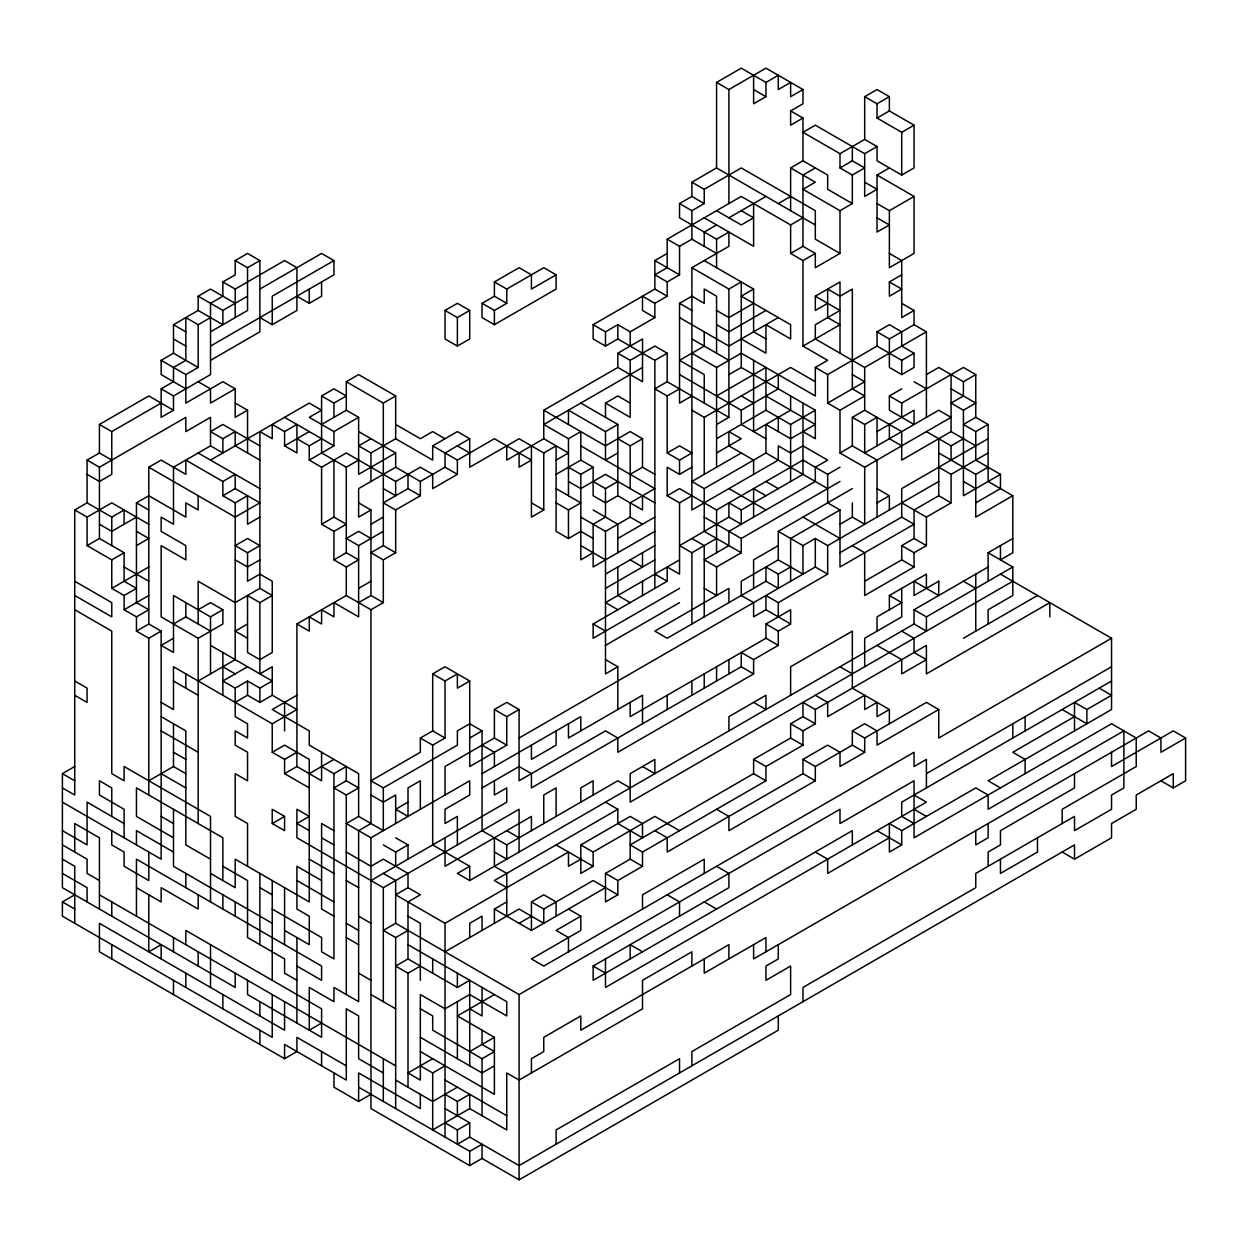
<?xml version="1.0" encoding="UTF-8"?>
<svg xmlns="http://www.w3.org/2000/svg" width="1248" height="1248" viewBox="0 0 1248 1248"><rect width="100%" height="100%" fill="white"/><g stroke="black" fill="none" stroke-linecap="round" stroke-linejoin="round"><path stroke-width="1.5" d="M210.522 317.569L198.167 324.698L185.827 317.569L185.827 360.329L173.488 367.458L173.488 381.716L161.148 388.83L161.148 417.347L173.488 410.218L173.488 395.959L210.522 374.587L210.522 303.326L222.862 296.197L222.862 281.939L235.201 274.81L235.201 260.567L247.541 253.438L259.88 260.567L259.88 331.828L210.522 360.329M198.167 324.698L198.167 367.458L173.488 353.2L173.488 324.698L198.167 310.44L198.167 296.197L210.522 289.068L235.201 303.326M235.201 260.567L247.541 267.696L259.88 260.567M222.862 281.939L235.201 289.068L284.575 260.567L296.915 267.696L296.915 310.456L272.236 324.698L259.88 317.569M198.167 296.197L222.862 310.44L247.541 296.197M259.88 289.068L321.594 253.438L333.949 260.567L333.949 274.825L210.522 346.086M185.827 388.83L161.148 374.587L161.148 360.329L173.488 353.2M210.522 331.828L247.541 310.456L247.541 267.696M333.949 260.567L272.236 296.197L272.236 324.698M111.774 460.091L99.434 452.977L99.434 424.46L148.793 395.959L173.488 410.218M161.148 360.329L185.827 374.587L198.167 367.458M296.915 296.197L309.254 303.326L321.594 296.197L321.594 281.939M99.434 424.46L111.774 431.59L161.148 403.088M815.318 224.936L716.57 167.934L716.57 82.415L741.25 68.156L765.944 82.415L778.284 75.286L778.284 89.544L790.624 82.415L790.624 96.673L802.979 89.544L802.979 103.787L790.624 110.916L790.624 125.174L802.979 118.045L802.979 160.805L790.624 167.934L790.624 210.678M124.114 524.238L124.114 509.98L111.774 517.109L87.079 502.85L87.079 460.091L99.434 452.977M716.57 82.415L728.91 89.544L765.944 68.156L802.979 89.544M87.079 460.091L99.434 467.22L185.827 417.347L185.827 431.59L210.522 417.347L210.522 445.848L222.862 452.977L222.862 438.719L235.201 431.59L235.201 445.848L259.88 460.091M247.541 452.977L247.541 410.218L235.201 417.347L235.201 388.83L210.522 403.088L210.522 388.83L198.167 381.716M765.944 82.415L765.944 96.673L753.605 103.787L753.605 75.286M62.4 787.909L74.74 795.023L74.74 509.98L87.079 502.85M148.793 467.22L161.148 460.091L185.827 474.349L185.827 460.091L222.862 481.478L235.201 474.349L235.201 488.608L259.88 502.85L235.201 517.109L148.793 467.22L148.793 624L161.148 631.129L161.148 859.17L62.4 802.152M74.74 509.98L87.079 517.109L111.774 502.85L148.793 524.238M210.522 445.848L173.488 467.22L173.488 524.238L161.148 517.109L161.148 531.352L185.827 545.61L185.827 559.868L161.148 545.61L161.148 616.871L198.167 638.258L222.862 624L222.862 609.742L210.522 602.628L198.167 609.742M445.021 310.44L457.376 303.326L469.716 310.44L469.716 338.957L457.376 346.07L445.021 338.957L445.021 310.44L457.376 317.569L469.716 310.44M494.395 281.939L519.09 267.696L531.43 274.81L531.43 289.068L556.109 274.81L556.109 289.068L494.395 324.698L482.056 317.569L482.056 303.326L494.395 296.197L506.75 303.326L506.75 289.068L494.395 281.939L494.395 296.197M87.079 517.109L87.079 545.61L99.434 538.481L124.114 552.739L124.114 581.24L136.453 588.37L124.114 595.499L124.114 609.742L136.453 616.871L148.793 609.742L136.453 602.628L136.453 502.85L148.793 495.721L185.827 517.109L185.827 502.85L198.167 509.98L198.167 495.721M210.522 460.091L309.254 403.088L321.594 410.218L309.254 417.347L333.949 431.59L358.628 417.347L358.628 474.349L395.663 452.977L395.663 467.22L358.628 488.608L358.628 517.109L370.968 509.98L370.968 595.499L358.628 602.612M321.594 395.959L333.949 388.83L346.289 395.959L333.949 403.088L321.594 395.959L321.594 452.977L346.289 467.22L346.289 552.739L333.949 559.868L333.949 531.352L346.289 524.238L333.949 517.109L333.949 460.091M358.628 417.347L346.289 410.218L346.289 381.716L358.628 374.587L395.663 395.959L395.663 438.719L432.682 460.091L432.682 445.848L457.376 431.59L469.716 438.719L469.716 467.22L519.09 438.719L543.769 452.977L556.109 445.848L556.109 531.352L568.464 538.481L580.804 531.352L593.143 538.481M506.75 289.068L543.769 267.696L556.109 274.81M839.998 481.478L741.25 538.481L741.25 552.739L716.57 566.998L704.231 559.868L728.91 545.61L728.91 531.367L815.318 481.478L815.318 467.22L827.658 460.106L802.979 445.848L790.624 452.977L778.284 445.848L778.284 460.106L691.891 509.98L691.891 267.696L728.91 246.308L728.91 232.066L716.57 239.195L679.536 217.807L679.536 203.564L691.891 196.435L691.891 182.177L716.57 167.934M136.453 517.109L111.774 531.352L99.434 524.238M284.575 431.59L296.915 424.46L296.915 452.977L284.575 445.848L284.575 431.59L272.236 424.46L272.236 438.719L259.88 431.59L259.88 588.37L235.201 602.612L198.167 581.24L198.167 624M482.056 303.326L494.395 310.44L506.75 303.326M691.891 182.177L704.231 189.306L741.25 167.934L815.318 210.678L815.318 239.195L839.998 253.438L839.998 210.678L802.979 189.306L815.318 182.177L790.624 167.934M864.692 139.417L864.692 96.673L877.032 89.544L889.372 96.673L889.372 110.916L914.051 125.174L914.051 167.934L901.711 175.048L877.032 160.805L877.032 146.546L864.692 139.417L839.998 153.676L802.979 132.304L815.318 125.174L864.692 153.676L864.692 196.435L877.032 189.306L864.692 182.177M284.575 445.848L309.254 431.59M321.594 424.46L346.289 410.218M679.536 203.564L691.891 210.678L704.231 203.564L704.231 189.306M864.692 96.673L877.032 103.787L889.372 96.673M87.079 545.61L111.774 559.868L124.114 552.739M136.453 545.61L148.793 538.481L136.453 531.352M222.862 481.478L222.862 495.721L235.201 488.608M296.915 438.719L309.254 445.848L321.594 438.719M346.289 381.716L383.308 403.088L395.663 395.959M716.57 253.438L691.891 239.195L679.536 246.308L679.536 274.825L667.196 281.939L654.857 274.825L667.196 267.696L667.196 239.195L741.25 196.435L790.624 224.936L802.979 217.807M877.032 103.787L877.032 118.045L889.372 110.916M222.862 495.721L235.201 502.85L247.541 495.721L247.541 524.238L259.88 517.109M309.254 445.848L309.254 460.091L333.949 445.848L333.949 431.59M716.57 424.476L728.91 417.347L667.196 381.716L667.196 353.2L654.857 360.329L617.822 338.957L605.483 346.086L593.143 338.957L593.143 324.698L654.857 289.068L654.857 260.567L667.196 253.438M716.57 224.936L704.231 232.066L704.231 246.308M728.91 217.807L765.944 196.435M815.318 167.934L802.979 175.048L802.979 246.308L815.318 253.438L815.318 267.696L839.998 253.438M111.774 559.868L111.774 588.37L148.793 566.998M309.254 460.091L321.594 467.22L346.289 452.977L395.663 481.478L395.663 495.721L383.308 488.608M370.968 438.719L358.628 445.848L370.968 452.977L395.663 438.719M778.284 203.564L790.624 196.435M839.998 167.934L852.337 160.805L864.692 167.934L852.337 175.048L839.998 167.934L839.998 153.676M864.692 153.676L877.032 146.546M877.032 118.045L901.711 132.304L914.051 125.174M346.289 467.22L358.628 460.091M124.114 609.742L148.793 595.499M593.143 324.698L605.483 331.828L617.822 324.698L630.178 331.828L654.857 317.585L654.857 303.326L667.196 296.197L667.196 281.939M877.032 217.807L889.372 224.936L877.032 232.066L877.032 175.048L889.372 167.934M247.541 552.739L259.88 545.61L247.541 538.481L235.201 545.61L247.541 552.739L247.541 581.24L259.88 574.111L272.236 581.24L272.236 652.501L259.88 659.63L247.541 652.501L247.541 595.499L259.88 602.612L272.236 595.499L259.88 588.37M691.891 395.959L679.536 403.088L679.536 303.326L691.891 296.197L704.231 303.326L704.231 289.068L716.57 296.197L716.57 353.215M839.998 210.678L852.337 203.564L852.337 175.048M136.453 616.871L136.453 631.129L148.793 624M259.88 559.868L247.541 566.982L235.201 559.868M321.594 467.22L321.594 524.238L333.949 517.109M395.663 481.478L420.342 467.22L432.682 474.349L432.682 488.608L457.376 474.349L457.376 460.091L494.395 438.719L531.43 460.091L519.09 467.22L519.09 452.977M469.716 438.719L445.021 452.977L445.021 467.22L420.342 481.478L395.663 467.22M617.822 367.458L617.822 353.215L642.517 338.957L642.517 381.716L617.822 367.458L543.769 410.218L543.769 438.719L568.464 452.977L556.109 460.106M691.891 267.696L728.91 289.068L741.25 281.939L741.25 367.458L815.318 410.218L815.318 438.719L802.979 431.59M790.624 224.936L790.624 253.438L802.979 246.308M136.453 631.129L148.793 638.258L161.148 631.129M173.488 624L185.827 616.871L210.522 631.129M408.002 474.349L408.002 488.608L383.308 502.85L395.663 509.98L420.342 495.721L420.342 481.478M605.483 417.347L605.483 403.088L630.178 417.347L630.178 360.329L654.857 346.086L667.196 353.2M765.944 338.957L753.605 331.828L753.605 289.068L741.25 296.197L790.624 324.698L790.624 338.957L765.944 324.698L765.944 353.215L741.25 338.957M790.624 253.438L802.979 260.567L815.318 253.438M889.372 210.678L914.051 196.435L914.051 253.438L889.372 267.696L889.372 210.678L877.032 203.564M173.488 638.258L161.148 645.372L173.488 652.501L173.488 595.499L210.522 616.871L222.862 609.742M370.968 524.238L383.308 517.109M642.517 367.458L543.769 424.476L568.464 438.719L580.804 431.59L580.804 460.106L556.109 474.349M753.605 303.326L728.91 317.569L716.57 310.456M370.968 538.481L358.628 531.352L346.289 538.481L358.628 545.61L383.308 531.352M543.769 438.719L506.75 460.091L506.75 445.848M605.483 403.088L617.822 395.959L630.178 403.088M765.944 310.456L728.91 331.828L716.57 324.698M247.541 624L235.201 631.129L247.541 638.258M333.949 559.868L346.289 566.982L358.628 559.868L346.289 552.739M395.663 552.739L383.308 545.61L370.968 552.739L383.308 559.868L395.663 552.739L395.663 509.98M667.196 381.716L654.857 388.846L667.196 395.959L679.536 388.83M778.284 317.569L728.91 346.086L679.536 317.585M827.658 303.326L815.318 310.456L815.318 296.197L839.998 281.939L839.998 353.215M568.464 424.476L568.464 410.218L605.483 431.59L617.822 424.476L617.822 495.737L642.517 509.98L642.517 495.737M691.891 353.215L716.57 367.458L741.25 353.215L815.318 395.959L815.318 367.458L827.658 360.329L802.979 346.086L802.979 260.567M198.167 681.002L235.201 659.63L235.201 502.85M161.148 702.39L173.488 709.519L173.488 666.76L272.236 723.762L272.236 752.263L284.575 759.392L284.575 773.651L296.915 766.522L296.915 624L346.289 595.499L370.968 609.742L383.308 602.612L383.308 559.868M358.628 588.37L370.968 581.24M728.91 374.587L741.25 367.458M889.372 281.939L901.711 289.068L889.372 296.197L889.372 281.939L901.711 274.825M235.201 973.175L235.201 987.433L62.4 887.671L62.4 773.651L74.74 766.522M247.541 666.76L222.862 681.002L235.201 688.132L247.541 681.002L259.88 688.132L272.236 681.002L210.522 645.372M568.464 467.22L580.804 474.349L593.143 467.22L593.143 495.737L605.483 502.85L617.822 495.737M617.822 452.977L605.483 460.106L605.483 431.59M617.822 438.719L630.178 445.848L642.517 438.719L642.517 467.22L630.178 474.349M716.57 395.959L765.944 367.458L765.944 410.218L716.57 438.719M802.979 346.086L839.998 324.698L827.658 317.569L827.658 289.068L839.998 296.197L852.337 289.068L852.337 388.846L864.692 395.959L839.998 410.218L827.658 403.088L827.658 374.587L815.318 367.458M543.769 452.977L543.769 509.98L531.43 517.109L531.43 445.848M691.891 410.218L704.231 417.347L790.624 367.458L815.318 381.716M235.201 702.39L247.541 695.261L259.88 702.39L272.236 695.261L296.915 709.519L272.236 723.762M556.109 502.85L568.464 509.98L580.804 502.85L556.109 488.608M593.143 481.478L605.483 488.608L617.822 481.478M667.196 452.977L679.536 445.848L691.891 452.977L679.536 460.106L667.196 452.977L667.196 395.959M765.944 438.719L741.25 424.476L741.25 410.218L778.284 388.846L778.284 374.587M877.032 331.828L889.372 324.698L901.711 331.828L901.711 346.086L914.051 353.215L914.051 367.458L901.711 374.587L889.372 367.458L889.372 338.957L877.032 331.828L877.032 346.086L901.711 360.329L914.051 353.215M926.406 417.347L926.406 331.828L914.051 324.698L914.051 310.456L901.711 317.585L901.711 260.567L889.372 253.438M827.658 374.587L877.032 346.086M889.372 338.957L914.051 324.698M148.793 780.78L173.488 766.522L173.488 723.762M296.915 695.261L272.236 709.519L309.254 730.891L309.254 745.15L358.628 773.651L358.628 816.41L383.308 830.653L383.308 787.894L457.376 745.15L457.376 730.891L469.716 723.762L482.056 730.891L482.056 830.653L506.75 844.912L617.822 780.78L630.178 787.894M691.891 495.737L679.536 502.85L667.196 495.737L667.196 467.22L679.536 474.349L691.891 467.22M716.57 452.977L741.25 438.719L728.91 431.59L728.91 445.848L753.605 460.106L753.605 474.349M815.318 296.197L839.998 310.456L815.318 324.698L815.318 338.957L864.692 367.458L926.406 331.828M580.804 517.109L605.483 531.367L630.178 517.109L642.517 524.238M667.196 495.737L679.536 488.608L716.57 509.98L716.57 552.739M741.25 452.977L691.891 481.478L704.231 488.608L765.944 452.977L827.658 488.608M765.944 410.218L790.624 424.476L815.318 410.218M827.658 403.088L864.692 381.716L852.337 374.587M593.143 552.739L580.804 559.868L580.804 474.349M617.822 538.481L654.857 517.109M272.236 752.263L284.575 745.15L309.254 759.392L309.254 901.914L235.201 859.17L235.201 887.671L210.522 873.413M654.857 531.367L593.143 566.982L593.143 524.238L605.483 517.109L605.483 488.608M877.032 517.109L877.032 460.106L852.337 445.848L852.337 417.347L864.692 410.218L864.692 367.458M877.032 431.59L914.051 410.218L914.051 424.476L889.372 410.218L889.372 395.959L901.711 388.846M926.406 374.587L938.746 367.458L963.425 381.716L975.764 374.587L975.764 417.347L963.425 424.476L975.764 431.59L988.12 424.476L988.12 481.478L1012.799 495.737L1012.799 552.739L1000.459 559.868L1000.459 545.61M284.575 759.392L296.915 752.263M383.308 787.894L370.968 780.78L420.342 752.263L420.342 738.02L432.682 730.891L432.682 673.889L445.021 666.76L469.716 681.002L469.716 766.522L506.75 745.15L506.75 716.633L494.395 709.519L494.395 738.02L506.75 745.15M605.483 574.111L654.857 545.61M716.57 509.98L802.979 460.106L827.658 474.349L839.998 467.22M852.337 417.347L864.692 424.476L877.032 417.347L877.032 445.848M889.372 395.959L901.711 403.088L963.425 367.458L975.764 374.587M272.236 994.562L272.236 1037.322L62.4 916.172L62.4 901.914L74.74 894.8M432.682 673.889L445.021 681.002L457.376 673.889L457.376 688.132L469.716 681.002M605.483 588.37L654.857 559.868M802.979 403.088L802.979 474.349L741.25 509.98L741.25 524.238L728.91 517.109L679.536 545.61L691.891 552.739L716.57 538.481M839.998 410.218L839.998 452.977L852.337 445.848M309.254 773.651L333.949 759.392M679.536 559.868L605.483 602.628L617.822 609.742M321.594 766.522L333.949 773.651L346.289 766.522L346.289 780.78L333.949 787.894L346.289 795.023L358.628 787.894L346.289 780.78M679.536 588.37L593.143 638.258L593.143 624L667.196 581.24L667.196 566.998L679.536 574.111L679.536 502.85M839.998 452.977L864.692 467.22L951.085 417.347L938.746 410.218L864.692 452.977L864.692 424.476M963.425 381.716L963.425 395.959L951.085 403.088L963.425 410.218L975.764 403.088L951.085 388.846M272.236 823.524L284.575 816.41L284.575 830.653L272.236 823.524L272.236 809.281L284.575 816.41M630.178 702.39L630.178 716.633L765.944 638.258L765.944 624L790.624 609.742L790.624 624L765.944 609.742L753.605 616.871L753.605 602.628L741.25 595.499L741.25 581.24L778.284 559.868L778.284 531.367L852.337 488.608M975.764 445.848L951.085 431.59L901.711 460.106L901.711 431.59L864.692 410.218M420.342 738.02L432.682 745.15L445.021 738.02L445.021 681.002M494.395 709.519L506.75 702.39L519.09 709.519L519.09 780.78L605.483 730.891L617.822 738.02L617.822 752.263L753.605 673.889L753.605 659.63L778.284 645.372L778.284 631.129L790.624 624M605.483 645.372L679.536 602.628M778.284 545.61L753.605 559.868L753.605 588.37M839.998 552.739L901.711 517.109L914.051 524.238L839.998 566.998L839.998 509.98L790.624 538.481L790.624 581.24M926.406 431.59L951.085 445.848L963.425 438.719M469.716 738.02L482.056 730.891M506.75 716.633L519.09 709.519M778.284 531.367L802.979 545.61L815.318 538.481L827.658 545.61L938.746 481.478M839.998 524.238L852.337 517.109L852.337 502.85M877.032 502.85L889.372 495.737L889.372 509.98M988.12 438.719L901.711 488.608L901.711 517.109M358.628 816.41L346.289 823.524L370.968 837.782L469.716 780.78L469.716 795.023L445.021 809.281L445.021 823.524L457.376 816.41L457.376 844.912M494.395 738.02L445.021 766.522L445.021 795.023M617.822 709.519L617.822 666.76L605.483 673.889L605.483 531.367M790.624 566.998L778.284 574.111L778.284 588.37L765.944 581.24L667.196 638.258L654.857 631.129L728.91 588.37L728.91 602.628M938.746 467.22L951.085 474.349L988.12 452.977M408.002 802.152L395.663 809.281L408.002 816.41L408.002 787.894L420.342 780.78L420.342 809.281M519.09 738.02L815.318 566.998L827.658 574.111L827.658 545.61M951.085 474.349L951.085 502.85L938.746 495.737L914.051 509.98L914.051 538.481L901.711 545.61L901.711 559.868L864.692 581.24M938.746 452.977L975.764 474.349L988.12 467.22M482.056 773.651L580.804 716.633L580.804 730.891M765.944 609.742L765.944 595.499L778.284 602.628L827.658 574.111M901.711 502.85L926.406 517.109L951.085 502.85M975.764 502.85L1000.459 488.608L1000.459 474.349L963.425 495.737L963.425 410.218M482.056 787.894L519.09 766.522L531.43 773.651L531.43 787.894L741.25 666.76L753.605 673.889M383.308 844.912L395.663 852.041L408.002 844.912L408.002 859.154M901.711 545.61L914.051 552.739L926.406 545.61L926.406 517.109M1012.799 495.737L975.764 517.109L975.764 474.349M370.968 880.542L506.75 802.152L506.75 787.894L494.395 795.023L494.395 780.78M914.051 552.739L914.051 566.998L864.692 595.499L864.692 552.739L852.337 545.61M309.254 830.653L296.915 823.524L309.254 816.41L296.915 809.281L296.915 837.782L383.308 887.671L519.09 809.281L519.09 852.041M889.372 609.742L889.372 595.499L926.406 574.111L926.406 588.37M469.716 1065.823L469.716 980.304L457.376 987.433L408.002 958.932L408.002 901.914L420.342 894.785L408.002 887.671L395.663 894.785L445.021 923.302L568.464 852.041L568.464 866.284L580.804 859.17M988.12 581.24L988.12 552.739L1012.799 538.481M469.716 880.542L469.716 866.284L457.376 873.413L469.716 880.542L914.051 624L926.406 631.129L926.406 616.871L914.051 609.742L914.051 624M914.051 609.742L988.12 566.998M1062.173 823.54L1062.173 809.281L1136.226 766.522L1136.226 738.02L1111.547 723.762L914.051 837.782L914.051 780.78L839.998 823.54L839.998 809.281L519.09 994.562L395.663 923.302L383.308 930.415L395.663 937.544L408.002 930.415M926.406 616.871L1012.799 566.998L1012.799 595.499L988.12 609.757L988.12 624M580.804 844.912L593.143 852.041L593.143 866.284L580.804 873.413L580.804 844.912L630.178 816.41L642.517 823.54L642.517 837.782L617.822 823.54L617.822 809.281L494.395 880.542L506.75 887.671M1012.799 581.24L630.178 802.152L630.178 773.651L654.857 759.392L654.857 773.651L642.517 766.522M790.624 723.762L802.979 730.891L802.979 745.15L765.944 766.522L765.944 780.78L753.605 773.651L753.605 759.392L790.624 738.02L790.624 723.762L802.979 716.648L815.318 723.762L815.318 709.519L802.979 702.39L802.979 716.648M815.318 709.519L926.406 645.388L926.406 673.889L1049.833 602.628L1049.833 616.871M408.002 958.932L395.663 966.061L408.002 973.175L420.342 966.061M494.395 923.302L494.395 909.043L506.75 901.914M593.143 852.041L654.857 816.41L679.536 830.653M802.979 730.891L815.318 723.762M963.425 638.258L1037.478 595.499M321.594 1023.064L309.254 1030.193L309.254 987.433L333.949 1001.692L333.949 987.433L358.628 1001.692L358.628 830.653L370.968 823.524L370.968 609.742M445.021 951.803L519.09 909.043L543.769 923.302L543.769 909.043L531.43 901.914L531.43 930.431L605.483 887.671M531.43 901.914L543.769 894.8L556.109 901.914L556.109 916.172M753.605 773.651L630.178 844.912L642.517 852.041L765.944 780.78M284.575 1001.692L284.575 1030.193L99.434 923.302L99.434 951.803L284.575 1058.694L296.915 1051.565L296.915 1037.322L346.289 1065.823M519.09 923.302L531.43 916.172M543.769 909.043L593.143 880.542L617.822 894.8L617.822 880.542L642.517 866.284L642.517 852.041M617.822 894.8L605.483 901.914L605.483 873.413L630.178 859.17L642.517 866.284M802.979 759.392L815.318 766.522L815.318 780.78L802.979 773.651L802.979 759.392L827.658 745.15L839.998 752.279L839.998 766.522L864.692 752.279L864.692 738.02L852.337 730.891L852.337 745.15L864.692 752.279M852.337 730.891L864.692 723.762L877.032 730.891L877.032 745.15L938.746 709.519L938.746 738.02L1111.547 638.258L1111.547 709.519L988.12 780.78L1000.459 787.909M889.372 723.762L889.372 709.519L877.032 716.648L877.032 702.39L864.692 709.519L864.692 695.261L827.658 716.648L827.658 702.39L815.318 695.261M802.979 773.651L667.196 852.041L667.196 837.782L654.857 830.653M815.318 766.522L852.337 745.15M864.692 738.02L926.406 702.39L938.746 709.519M926.406 787.909L926.406 759.392L914.051 766.522L914.051 752.279L543.769 966.061L531.43 958.932L580.804 930.431L580.804 916.172L556.109 930.415L568.464 937.544L568.464 951.803M815.318 780.78L728.91 830.653L728.91 816.41L716.57 809.281M494.395 994.562L457.376 1015.934L494.395 1037.322L494.395 1094.324L420.342 1051.565M333.949 1072.952L333.949 1087.195L358.628 1101.454L370.968 1094.324M432.682 1058.694L408.002 1072.952L420.342 1080.066L420.342 994.562L445.021 1008.805L469.716 994.562L506.75 1015.934L506.75 1001.692L408.002 944.674M852.337 844.912L852.337 830.653L593.143 980.304L593.143 966.061L728.91 887.671L728.91 873.413L716.57 866.284M926.406 773.651L1111.547 666.76M420.342 1065.823L432.682 1072.952L445.021 1065.823M469.716 1051.565L494.395 1037.322M1111.547 681.018L901.711 802.152L901.711 816.41L914.051 823.54M420.342 1008.805L432.682 1015.934L432.682 1030.193L482.056 1058.694L494.395 1051.565L482.056 1044.436L482.056 1030.193M1074.512 716.648L1012.799 752.279L1025.138 759.392L1025.138 773.651M1074.512 730.891L1074.512 702.39L1086.852 709.519L1111.547 695.261L1099.207 688.132M457.376 1087.195L432.682 1101.454L395.663 1080.066M494.395 1065.823L482.056 1072.952L420.342 1037.322M889.372 837.782L827.658 873.413L827.658 859.17L815.318 852.041M901.711 830.653L901.711 844.912L889.372 852.041L889.372 823.54L901.711 830.653L975.764 787.909L988.12 795.023L988.12 809.281L1123.886 730.891L1123.886 787.909L1111.547 795.023L1111.547 809.281L1074.512 830.653L1074.512 816.41L975.764 873.413L975.764 887.671L802.979 987.433L802.979 1001.692M445.021 1094.324L457.376 1101.454L469.716 1094.324L469.716 1108.583L432.682 1129.955L432.682 1072.952M445.021 1122.826L457.376 1129.955L469.716 1122.826L469.716 1137.084L519.09 1165.585L1074.512 844.912L1074.512 859.17L1062.173 852.041M469.716 1137.084L457.376 1144.213L457.376 1129.955M358.628 1087.195L469.716 1151.327L482.056 1144.213L482.056 1158.456L519.09 1179.844L778.284 1030.193L778.284 1015.934M1160.921 780.78L1173.26 787.909L1185.6 780.78L1185.6 738.02L1160.921 752.279L1160.921 738.02L1148.566 730.891L753.605 958.932L753.605 944.674M370.968 837.782L370.968 1108.583L469.716 1165.585L482.056 1158.456M1074.512 859.17L1111.547 837.782L1111.547 823.54L1136.226 809.281L1136.226 795.023L1173.26 773.651L1173.26 787.909M753.605 89.544L765.944 96.673M790.624 110.916L802.979 118.045M877.032 175.048L914.051 196.435M802.979 160.805L827.658 175.048L827.658 189.306L852.337 203.564M741.25 210.678L753.605 217.807L741.25 224.936L716.57 210.678M901.711 303.326L914.051 310.456M691.891 196.435L704.231 203.564M704.231 217.807L753.605 246.308L753.605 203.564M667.196 239.195L679.536 246.308M704.231 260.567L753.605 289.068M914.051 381.716L926.406 388.846M975.764 417.347L988.12 424.476M654.857 260.567L679.536 274.825M1000.459 474.349L975.764 460.106L975.764 431.59M654.857 289.068L667.196 296.197M679.536 303.326L691.891 310.456M654.857 303.326L642.517 296.197L642.517 310.456L654.857 317.585M901.711 445.848L889.372 438.719L889.372 424.476M963.425 481.478L975.764 488.608M691.891 338.957L728.91 360.329M765.944 395.959L815.318 424.476L790.624 438.719L765.944 424.476L765.944 452.977M741.25 395.959L753.605 403.088M679.536 374.587L741.25 410.218M877.032 488.608L889.372 495.737M988.12 552.739L1012.799 566.998M617.822 353.215L630.178 360.329M1000.459 574.127L1111.547 638.258M914.051 538.481L926.406 545.61M839.998 509.98L827.658 502.85L827.658 474.349M852.337 517.109L864.692 524.238L864.692 467.22M963.425 581.24L975.764 588.37M765.944 481.478L778.284 488.608M901.711 559.868L914.051 566.998M765.944 495.737L753.605 488.608L753.605 517.109M802.979 517.109L839.998 538.481M1185.6 738.02L1173.26 730.891L1111.547 766.522L1111.547 752.279M580.804 403.088L617.822 424.476M642.517 438.719L630.178 431.59L605.483 445.848L543.769 410.218M728.91 488.608L765.944 509.98M741.25 509.98L728.91 502.85L728.91 517.109M889.372 595.499L901.711 602.628L877.032 616.871L877.032 631.129M642.517 467.22L654.857 474.349M1062.173 709.519L1086.852 723.762L1086.852 709.519M580.804 445.848L654.857 488.608L630.178 502.85L630.178 517.109M704.231 517.109L741.25 538.481M778.284 559.868L802.979 574.111L802.979 545.61M901.711 631.129L914.051 638.258L914.051 652.501L926.406 659.63L901.711 673.889L901.711 659.63L877.032 645.388M580.804 460.091L593.143 467.22M654.857 502.85L605.483 474.349L580.804 488.608L568.464 481.478M741.25 552.739L704.231 531.367L704.231 488.608M778.284 574.111L765.944 566.998L765.944 581.24M691.891 538.481L704.231 545.61L704.231 616.871M593.143 509.98L617.822 524.238L617.822 552.739M445.021 438.719L432.682 431.59L420.342 438.719L395.663 424.46M457.376 445.848L469.716 452.977M704.231 588.37L716.57 595.499L716.57 566.998M765.944 624L778.284 631.129M839.998 666.76L852.337 673.889M198.167 310.44L222.862 324.698L222.862 310.44M432.682 445.848L457.376 460.091M531.43 502.85L543.769 509.98M630.178 559.868L642.517 566.998L642.517 552.739M654.857 574.111L667.196 581.24M765.944 638.258L778.284 645.372M889.372 709.519L852.337 688.132L852.337 631.129L790.624 666.76L790.624 695.261M445.021 467.22L457.376 474.349M580.804 545.61L605.483 559.868M173.488 324.698L185.827 331.828M358.628 431.59L395.663 452.977M753.605 659.63L741.25 652.501L741.25 666.76M173.488 338.957L185.827 346.086M630.178 602.628L617.822 595.499L617.822 566.998M235.201 388.83L222.862 381.716L185.827 403.088L185.827 374.587M284.575 417.347L333.949 445.848M408.002 488.608L420.342 495.721M235.201 403.088L247.541 410.218M753.605 702.39L765.944 709.519L765.944 695.261L728.91 716.648L728.91 730.891M914.051 795.023L926.406 802.152L605.483 987.433L605.483 958.932M593.143 624L605.483 631.129M790.624 738.02L802.979 745.15M914.051 809.281L926.406 816.41M161.148 388.83L173.488 395.959M259.88 445.848L222.862 424.46L210.522 431.59L222.862 438.719M358.628 502.85L370.968 509.98M605.483 659.63L617.822 666.76M753.605 759.392L765.944 766.522M877.032 830.653L901.711 844.912M198.167 452.977L259.88 488.608M321.594 524.238L333.949 531.352M370.968 595.499L383.308 602.612M87.079 474.349L99.434 481.478L111.774 474.349L111.774 431.59M136.453 502.85L148.793 509.98M296.915 624L309.254 631.129L309.254 616.871L321.594 624L321.594 609.742L333.949 616.871L333.949 602.612L358.628 616.871L358.628 545.61M605.483 802.152L617.822 809.281M482.056 745.15L494.395 752.263L494.395 766.522M432.682 730.891L445.021 738.02M124.114 566.998L148.793 581.24M704.231 901.914L716.57 909.043M667.196 894.785L679.536 901.914L679.536 916.172M111.774 588.37L124.114 595.499M556.109 844.912L593.143 866.284M605.483 873.413L617.822 880.542M74.74 581.24L111.774 602.628L111.774 616.871L74.74 595.499M222.862 666.76L235.201 673.889M506.75 830.653L519.09 837.782M74.74 609.742L111.774 631.129L111.774 773.651L124.114 780.78L124.114 766.522L210.522 816.41L210.522 901.914M494.395 852.041L506.75 859.154L506.75 844.912M173.488 681.002L198.167 695.261M370.968 795.023L383.308 802.152L395.663 795.023L395.663 823.524M568.464 909.043L580.804 916.172M642.517 951.803L630.178 944.674L630.178 958.932M296.915 766.522L321.594 780.78L321.594 752.263M469.716 866.284L432.682 844.912L432.682 745.15M284.575 773.651L309.254 787.894M395.663 837.782L408.002 844.912M161.148 716.633L185.827 730.891L185.827 844.912L210.522 859.17M494.395 909.043L531.43 930.415M593.143 966.061L605.483 973.175M74.74 681.002L87.079 688.132L87.079 702.39L74.74 695.261M161.148 730.891L198.167 752.263M333.949 830.653L321.594 823.524L321.594 909.043L333.949 916.172M173.488 752.263L185.827 759.392M321.594 837.782L333.949 844.912M346.289 852.041L370.968 866.284L383.308 859.154L408.002 873.413L408.002 887.671M383.308 873.413L395.663 880.542L395.663 923.302M173.488 766.522L185.827 773.651M161.148 773.651L185.827 787.894M309.254 859.154L333.949 873.413M346.289 880.542L358.628 887.671M408.002 916.172L420.342 923.302L420.342 980.304M321.594 880.542L296.915 866.284L296.915 909.043L309.254 916.172L309.254 944.674L284.575 930.431M296.915 880.542L333.949 901.914M358.628 916.172L370.968 923.302M161.148 816.41L173.488 823.54M346.289 923.302L358.628 930.431M62.4 773.651L74.74 780.78M173.488 837.782L136.453 816.41L136.453 787.894L222.862 837.782L222.862 880.542M222.862 866.284L247.541 880.542L247.541 937.544L284.575 958.932L284.575 973.175L296.915 980.304M259.88 887.671L272.236 894.8M346.289 937.544L358.628 944.674M469.716 1008.805L482.056 1015.934L482.056 987.433M124.114 823.54L87.079 802.152L87.079 844.912L62.4 830.653M173.488 852.041L136.453 830.653L136.453 844.912M272.236 909.043L321.594 937.544L321.594 951.803L333.949 958.932L333.949 773.651M272.236 923.302L173.488 866.284L173.488 809.281M358.628 973.175L370.968 980.304M370.968 994.562L395.663 1008.805M296.915 966.061L321.594 980.304L321.594 966.061L136.453 859.17L136.453 916.172M62.4 844.912L87.079 859.17L87.079 873.413L99.434 880.542M136.453 887.671L161.148 901.914L161.148 887.671L198.167 909.043L198.167 894.8M62.4 859.17L74.74 866.284L74.74 923.302M445.021 1080.066L506.75 1115.696M62.4 873.413L87.079 887.671L87.079 901.914M99.434 894.8L395.663 1065.823M469.716 1108.583L506.75 1129.955L506.75 1072.952L519.09 1080.066L642.517 1008.805L642.517 980.304L691.891 951.803L691.891 966.061M383.308 1072.952L358.628 1058.694L358.628 1015.934L346.289 1008.805L346.289 1080.066L284.575 1044.436L284.575 1058.694M445.021 1108.583L469.716 1122.826M62.4 901.914L74.74 909.043M1074.512 773.651L1074.512 787.909L1000.459 830.653L1000.459 844.912L988.12 852.041L988.12 866.284M1037.478 837.782L1037.478 852.041L1000.459 873.413L1000.459 859.17M1025.138 716.648L1025.138 730.891M1012.799 723.762L1012.799 738.02M988.12 823.54L988.12 837.782L975.764 844.912L975.764 830.653M975.764 574.127L975.764 631.129M951.085 374.587L951.085 431.59M951.085 445.848L951.085 460.106M938.746 438.719L938.746 495.737M901.711 132.304L901.711 175.048M901.711 360.329L901.711 374.587M901.711 403.088L901.711 417.347M901.711 588.37L901.711 616.871L864.692 638.258L864.692 666.76M852.337 146.546L852.337 160.805M815.318 538.481L815.318 566.998M790.624 395.959L790.624 410.218L753.605 431.59L753.605 360.329M790.624 424.476L790.624 481.478M778.284 417.347L778.284 431.59M778.284 602.628L778.284 616.871M778.284 944.674L778.284 958.932L765.944 966.061L765.944 980.304L790.624 966.061L790.624 994.562L691.891 1051.565L691.891 1065.823M765.944 951.803L765.944 937.544L704.231 973.175L704.231 958.932M728.91 89.544L728.91 203.564M728.91 289.068L728.91 417.347M728.91 659.63L728.91 673.889M728.91 958.932L728.91 944.674L580.804 1030.193L580.804 1015.934L543.769 1037.322L543.769 1051.565L531.43 1058.694L531.43 1072.952M716.57 239.195L716.57 267.696M716.57 367.458L716.57 467.22M716.57 666.76L716.57 681.002M704.231 331.828L704.231 346.086L679.536 360.329L704.231 374.587L704.231 403.088M704.231 417.347L704.231 474.349M704.231 673.889L704.231 688.132M704.231 873.413L704.231 859.17L642.517 894.8L642.517 909.043M691.891 210.678L691.891 239.195M691.891 552.739L691.891 624M691.891 681.002L691.891 695.261M679.536 460.106L679.536 474.349M679.536 1072.952L679.536 1058.694L556.109 1129.955L556.109 1144.213M667.196 695.261L667.196 709.519M654.857 360.329L654.857 588.37M642.517 581.24L642.517 595.499M642.517 723.762L642.517 695.261L568.464 738.02L568.464 723.762M630.178 331.828L630.178 346.086M630.178 445.848L630.178 488.608M630.178 830.653L630.178 859.17M617.822 324.698L617.822 338.957M605.483 331.828L605.483 346.086M593.143 795.023L593.143 780.78L580.804 787.894L580.804 802.152M568.464 438.719L568.464 495.737M568.464 509.98L568.464 538.481M556.109 730.891L556.109 745.15L531.43 759.392L531.43 745.15M556.109 816.41L556.109 787.894L543.769 795.023L543.769 823.524M531.43 830.653L531.43 816.41L445.021 866.284L445.021 837.782M519.09 994.562L519.09 1179.844M506.75 916.172L506.75 873.413L494.395 866.284L494.395 837.782M494.395 310.44L494.395 324.698M482.056 930.415L482.056 916.172L469.716 923.302L469.716 937.544M482.056 1058.694L482.056 1115.696M469.716 1151.327L469.716 1165.585M457.376 317.569L457.376 346.07M457.376 973.175L457.376 987.433M457.376 1001.692L457.376 1058.694M457.376 1101.454L457.376 1115.696M445.021 923.302L445.021 1137.084M432.682 958.932L432.682 973.175M420.342 1094.324L420.342 1108.583L358.628 1072.952L358.628 1101.454M408.002 973.175L408.002 1087.195M395.663 852.041L395.663 866.284M395.663 937.544L395.663 1108.583M383.308 403.088L383.308 545.61M383.308 887.671L383.308 1001.692M383.308 1058.694L383.308 1101.454M370.968 452.977L370.968 481.478M346.289 566.982L346.289 595.499M346.289 795.023L346.289 994.562M333.949 403.088L333.949 417.347M321.594 1051.565L321.594 1065.823M309.254 289.068L309.254 303.326M296.915 937.544L296.915 1023.064M284.575 702.39L284.575 730.891M284.575 887.671L284.575 944.674M272.236 695.261L272.236 666.76L259.88 673.889L259.88 602.612M272.236 880.542L272.236 980.304M259.88 688.132L259.88 702.39M259.88 873.413L259.88 944.674M259.88 1001.692L259.88 1015.934M259.88 1030.193L259.88 1044.436M247.541 681.002L247.541 695.261M247.541 866.284L247.541 823.524L235.201 816.41L235.201 773.651L247.541 780.78L247.541 752.263L235.201 745.15L235.201 730.891L247.541 738.02L247.541 723.762L235.201 716.633L235.201 688.132M247.541 980.304L247.541 994.562L321.594 1037.322L321.594 1008.805L185.827 930.431L185.827 944.674M235.201 289.068L235.201 317.569M235.201 901.914L235.201 916.172M222.862 652.501L222.862 695.261M222.862 894.8L222.862 909.043M222.862 994.562L222.862 1008.805M210.522 616.871L210.522 673.889M210.522 944.674L210.522 987.433M198.167 638.258L198.167 823.524M198.167 951.803L198.167 966.061M185.827 602.628L185.827 616.871M185.827 673.889L185.827 688.132M185.827 873.413L185.827 887.671M185.827 973.175L185.827 987.433M173.488 937.544L173.488 951.803M173.488 980.304L173.488 994.562M161.148 958.932L161.148 944.674L148.793 951.803L148.793 894.8M148.793 638.258L148.793 795.023M148.793 852.041L148.793 880.542L124.114 866.284L124.114 852.041L111.774 844.912L111.774 830.653M124.114 837.782L124.114 809.281L99.434 795.023L99.434 780.78L111.774 787.909L111.774 816.41M111.774 517.109L111.774 545.61M111.774 901.914L111.774 916.172M111.774 944.674L111.774 958.932M99.434 467.22L99.434 538.481M99.434 909.043L99.434 837.782L74.74 823.54L74.74 852.041M938.746 581.24L914.051 595.499L914.051 581.24L938.746 595.499L938.746 581.24"/></g></svg>
